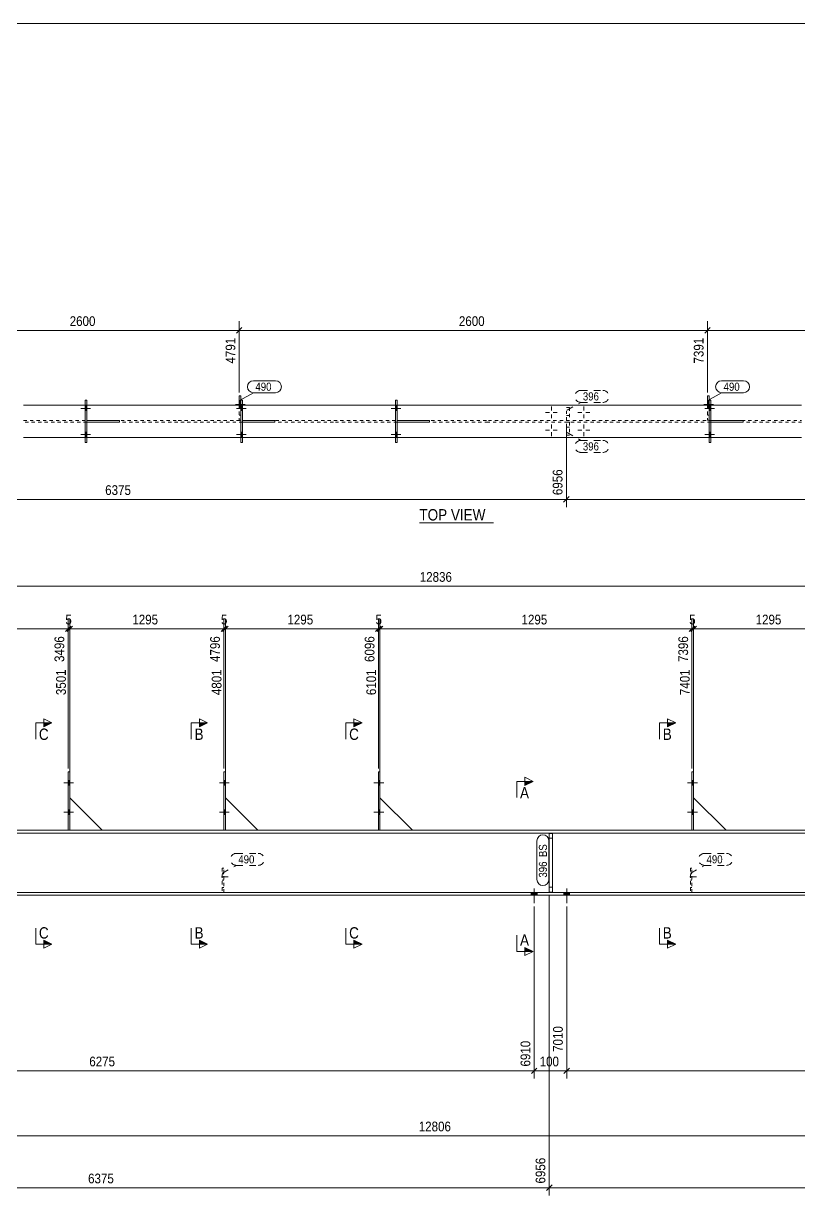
# Model space of a CAD drawing. Header units: millimetres. Extents: x 2 to 825, y 1 to 579.
# Drawn here: x 207.5 to 446.1, y 218.3 to 579 of the extents above; entities that cross this region are included whole.
import ezdxf

# ---------------------------------------------------------------- set-up
doc = ezdxf.new("R2010")
doc.units = ezdxf.units.MM
for name, pattern in [('XKITLINE00', [0]), ('XKITLINE01', [4, 1, -1, 1, -1]), ('XKITLINE02', [4, 2, -2])]:
    doc.linetypes.add(name, pattern=pattern)
for name, color, linetype, lineweight in [('Bolt', 3, 'Continuous', 0), ('Dimensions', 7, 'Continuous', 0), ('DrawingSheet', 5, 'Continuous', 0), ('OtherObjectType', 7, 'Continuous', 0), ('Part', 2, 'Continuous', 0), ('PartMark', 7, 'Continuous', 0), ('Section', 6, 'Continuous', 0)]:
    doc.layers.add(name, color=color, linetype=linetype, lineweight=lineweight)
doc.styles.add('ARIAL', font='ARIAL.TTF')

# ---------------------------------------------------------------- blocks, each defined once
blk = doc.blocks.new('*A4')
at = {"layer": 'Bolt'}
for points in [[(316.78, 346), (317.28, 346), (317.28, 344.6), (316.78, 344.6)], [(316.78, 346), (317.28, 346), (317.28, 344.6), (316.78, 344.6)], [(316.78, 337), (317.28, 337), (317.28, 335.6), (316.78, 335.6)], [(316.78, 337), (317.28, 337), (317.28, 335.6), (316.78, 335.6)]]:
    blk.add_hatch(color=3, dxfattribs=at).paths.add_polyline_path(points, flags=17)
at = {"layer": 'Bolt', "color": 3, "linetype": 'XKITLINE00', "lineweight": 0}
for p, q in [((318.44, 345.3), (315.44, 345.3)), ((318.44, 345.3), (315.44, 345.3)), ((317.28, 346), (316.78, 346)), ((317.28, 346), (316.78, 346)), ((317.28, 344.6), (316.78, 344.6)), ((317.28, 344.6), (316.78, 344.6)), ((318.44, 336.3), (315.44, 336.3)), ((318.44, 336.3), (315.44, 336.3)), ((317.28, 337), (316.78, 337)), ((317.28, 337), (316.78, 337)), ((317.28, 335.6), (316.78, 335.6)), ((317.28, 335.6), (316.78, 335.6))]:
    blk.add_line(p, q, dxfattribs=at)
blk = doc.blocks.new('*A5')
at = {"layer": 'Bolt'}
for points in [[(269.2, 346), (269.7, 346), (269.7, 344.6), (269.2, 344.6)], [(269.2, 346), (269.7, 346), (269.7, 344.6), (269.2, 344.6)], [(269.2, 337), (269.7, 337), (269.7, 335.6), (269.2, 335.6)], [(269.2, 337), (269.7, 337), (269.7, 335.6), (269.2, 335.6)]]:
    blk.add_hatch(color=3, dxfattribs=at).paths.add_polyline_path(points, flags=17)
at = {"layer": 'Bolt', "color": 3, "linetype": 'XKITLINE00', "lineweight": 0}
for p, q in [((270.86, 345.3), (267.86, 345.3)), ((270.86, 345.3), (267.86, 345.3)), ((269.7, 346), (269.2, 346)), ((269.7, 346), (269.2, 346)), ((269.7, 344.6), (269.2, 344.6)), ((269.7, 344.6), (269.2, 344.6)), ((270.86, 336.3), (267.86, 336.3)), ((270.86, 336.3), (267.86, 336.3)), ((269.7, 337), (269.2, 337)), ((269.7, 337), (269.2, 337)), ((269.7, 335.6), (269.2, 335.6)), ((269.7, 335.6), (269.2, 335.6))]:
    blk.add_line(p, q, dxfattribs=at)
blk = doc.blocks.new('*A6')
at = {"layer": 'Bolt', "color": 3, "linetype": 'XKITLINE02', "lineweight": 0}
for p, q in [((270.55, 316.35), (267.55, 316.35)), ((269.2, 317.33), (268.7, 317.33)), ((269.2, 315.36), (268.7, 315.36))]:
    blk.add_line(p, q, dxfattribs=at)
blk = doc.blocks.new('*A7')
at = {"layer": 'Bolt'}
for points in [[(221.3, 346), (221.8, 346), (221.8, 344.6), (221.3, 344.6)], [(221.3, 346), (221.8, 346), (221.8, 344.6), (221.3, 344.6)], [(221.3, 337), (221.8, 337), (221.8, 335.6), (221.3, 335.6)], [(221.3, 337), (221.8, 337), (221.8, 335.6), (221.3, 335.6)]]:
    blk.add_hatch(color=3, dxfattribs=at).paths.add_polyline_path(points, flags=17)
at = {"layer": 'Bolt', "color": 3, "linetype": 'XKITLINE00', "lineweight": 0}
for p, q in [((222.96, 345.3), (219.96, 345.3)), ((222.96, 345.3), (219.96, 345.3)), ((221.8, 346), (221.3, 346)), ((221.8, 346), (221.3, 346)), ((221.8, 344.6), (221.3, 344.6)), ((221.8, 344.6), (221.3, 344.6)), ((222.96, 336.3), (219.96, 336.3)), ((222.96, 336.3), (219.96, 336.3)), ((221.8, 337), (221.3, 337)), ((221.8, 337), (221.3, 337)), ((221.8, 335.6), (221.3, 335.6)), ((221.8, 335.6), (221.3, 335.6))]:
    blk.add_line(p, q, dxfattribs=at)
blk = doc.blocks.new('*A15')
at = {"layer": 'Part', "color": 2, "linetype": 'XKITLINE00', "lineweight": 0}
for p, q in [((221.3, 330.7), (202.32, 330.7)), ((249.8, 329.85), (202.32, 329.85)), ((249.8, 330.7), (221.8, 330.7)), ((269.2, 330.7), (249.9, 330.7)), ((297.7, 329.85), (249.9, 329.85)), ((297.7, 330.7), (269.7, 330.7)), ((316.78, 330.7), (297.8, 330.7)), ((345.28, 329.85), (297.8, 329.85)), ((345.28, 330.7), (317.28, 330.7)), ((413.32, 330.7), (345.38, 330.7)), ((441.82, 329.85), (345.38, 329.85)), ((441.82, 330.7), (413.82, 330.7)), ((460.9, 330.7), (441.92, 330.7)), ((489.4, 329.85), (441.92, 329.85)), ((249.8, 311.55), (202.32, 311.55)), ((202.32, 310.7), (249.8, 310.7)), ((297.7, 311.55), (249.9, 311.55)), ((249.9, 310.7), (297.7, 310.7)), ((345.28, 311.55), (297.8, 311.55)), ((297.8, 310.7), (345.28, 310.7)), ((441.82, 311.55), (345.38, 311.55)), ((345.38, 310.7), (441.82, 310.7)), ((489.4, 311.55), (441.92, 311.55)), ((441.92, 310.7), (489.4, 310.7))]:
    blk.add_line(p, q, dxfattribs=at)
at = {"layer": 'Part', "color": 7, "linetype": 'XKITLINE01', "lineweight": 0}
for p, q in [((221.8, 330.7), (221.3, 330.7)), ((269.7, 330.7), (269.2, 330.7)), ((317.28, 330.7), (316.78, 330.7)), ((413.82, 330.7), (413.32, 330.7))]:
    blk.add_line(p, q, dxfattribs=at)
blk = doc.blocks.new('*A24')
at = {"layer": 'Part', "color": 2, "linetype": 'XKITLINE00', "lineweight": 0}
for p, q in [((413.82, 348.7), (413.32, 348.7)), ((413.32, 330.7), (413.32, 348.7)), ((413.82, 348.7), (413.82, 330.7)), ((413.82, 330.7), (413.32, 330.7))]:
    blk.add_line(p, q, dxfattribs=at)
blk = doc.blocks.new('*A25')
at = {"layer": 'Part', "color": 2, "linetype": 'XKITLINE00', "lineweight": 0}
blk.add_line((423.82, 330.7), (413.82, 340.7), dxfattribs=at)
at = {"layer": 'Part', "color": 7, "linetype": 'XKITLINE01', "lineweight": 0}
for p, q in [((413.82, 340.7), (413.82, 330.7)), ((413.82, 330.7), (423.82, 330.7))]:
    blk.add_line(p, q, dxfattribs=at)
blk = doc.blocks.new('*A26')
at = {"layer": 'Part', "color": 7, "linetype": 'XKITLINE01', "lineweight": 0}
for p, q in [((412.82, 319.05), (412.82, 311.55)), ((413.32, 319.05), (412.82, 319.05)), ((413.32, 311.55), (413.32, 319.05)), ((412.82, 313.05), (413.32, 313.05)), ((412.82, 311.55), (413.32, 311.55))]:
    blk.add_line(p, q, dxfattribs=at)
blk = doc.blocks.new('*A27')
at = {"layer": 'Part', "color": 2, "linetype": 'XKITLINE00', "lineweight": 0}
for p, q in [((317.28, 348.7), (316.78, 348.7)), ((316.78, 330.7), (316.78, 348.7)), ((317.28, 348.7), (317.28, 330.7)), ((317.28, 330.7), (316.78, 330.7))]:
    blk.add_line(p, q, dxfattribs=at)
blk = doc.blocks.new('*A28')
at = {"layer": 'Part', "color": 2, "linetype": 'XKITLINE00', "lineweight": 0}
blk.add_line((327.28, 330.7), (317.28, 340.7), dxfattribs=at)
at = {"layer": 'Part', "color": 7, "linetype": 'XKITLINE01', "lineweight": 0}
for p, q in [((317.28, 340.7), (317.28, 330.7)), ((317.28, 330.7), (327.28, 330.7))]:
    blk.add_line(p, q, dxfattribs=at)
blk = doc.blocks.new('*A29')
at = {"layer": 'Part', "color": 2, "linetype": 'XKITLINE00', "lineweight": 0}
for p, q in [((269.7, 348.7), (269.2, 348.7)), ((269.2, 330.7), (269.2, 348.7)), ((269.7, 348.7), (269.7, 330.7)), ((269.7, 330.7), (269.2, 330.7))]:
    blk.add_line(p, q, dxfattribs=at)
blk = doc.blocks.new('*A30')
at = {"layer": 'Part', "color": 2, "linetype": 'XKITLINE00', "lineweight": 0}
blk.add_line((279.7, 330.7), (269.7, 340.7), dxfattribs=at)
at = {"layer": 'Part', "color": 7, "linetype": 'XKITLINE01', "lineweight": 0}
for p, q in [((269.7, 340.7), (269.7, 330.7)), ((269.7, 330.7), (279.7, 330.7))]:
    blk.add_line(p, q, dxfattribs=at)
blk = doc.blocks.new('*A31')
at = {"layer": 'Part', "color": 7, "linetype": 'XKITLINE01', "lineweight": 0}
for p, q in [((268.7, 319.05), (268.7, 311.55)), ((269.2, 319.05), (268.7, 319.05)), ((269.2, 311.55), (269.2, 319.05)), ((268.7, 313.05), (269.2, 313.05)), ((268.7, 311.55), (269.2, 311.55))]:
    blk.add_line(p, q, dxfattribs=at)
blk = doc.blocks.new('*A32')
at = {"layer": 'Part', "color": 2, "linetype": 'XKITLINE00', "lineweight": 0}
for p, q in [((221.8, 348.7), (221.3, 348.7)), ((221.3, 330.7), (221.3, 348.7)), ((221.8, 348.7), (221.8, 330.7)), ((221.8, 330.7), (221.3, 330.7))]:
    blk.add_line(p, q, dxfattribs=at)
blk = doc.blocks.new('*A33')
at = {"layer": 'Part', "color": 2, "linetype": 'XKITLINE00', "lineweight": 0}
blk.add_line((231.8, 330.7), (221.8, 340.7), dxfattribs=at)
at = {"layer": 'Part', "color": 7, "linetype": 'XKITLINE01', "lineweight": 0}
for p, q in [((221.8, 340.7), (221.8, 330.7)), ((221.8, 330.7), (231.8, 330.7))]:
    blk.add_line(p, q, dxfattribs=at)
blk = doc.blocks.new('*A45')
at = {"layer": 'Part', "color": 2, "linetype": 'XKITLINE00', "lineweight": 0}
for p, q in [((369.39, 311.65), (369.39, 329.75)), ((370.39, 329.75), (369.39, 329.75)), ((370.39, 329.75), (370.39, 311.65)), ((370.39, 311.65), (369.39, 311.65))]:
    blk.add_line(p, q, dxfattribs=at)
at = {"layer": 'Part', "color": 7, "linetype": 'XKITLINE01', "lineweight": 0}
for p, q in [((369.39, 328.25), (370.39, 328.25)), ((369.39, 313.15), (370.39, 313.15))]:
    blk.add_line(p, q, dxfattribs=at)
blk = doc.blocks.new('*A49')
at = {"layer": 'Part', "color": 7, "linetype": 'XKITLINE01', "lineweight": 0}
for p, q in [((369.39, 311.65), (369.39, 329.75)), ((369.39, 329.75), (370.39, 329.75)), ((370.39, 328.25), (369.39, 328.25)), ((370.39, 311.65), (370.39, 329.75)), ((369.39, 313.15), (370.39, 313.15)), ((370.39, 311.65), (369.39, 311.65))]:
    blk.add_line(p, q, dxfattribs=at)
blk = doc.blocks.new('*A53')
at = {"layer": 'Bolt'}
for points in [[(363.86, 310.7), (363.86, 311.55), (365.66, 311.55), (365.66, 310.7)], [(363.86, 310.7), (363.86, 311.55), (365.66, 311.55), (365.66, 310.7)], [(373.86, 310.7), (373.86, 311.55), (375.66, 311.55), (375.66, 310.7)], [(373.86, 310.7), (373.86, 311.55), (375.66, 311.55), (375.66, 310.7)]]:
    blk.add_hatch(color=3, dxfattribs=at).paths.add_polyline_path(points, flags=17)
at = {"layer": 'Bolt', "color": 3, "linetype": 'XKITLINE00', "lineweight": 0}
for p, q in [((363.86, 311.55), (363.86, 310.7)), ((363.86, 311.55), (363.86, 310.7)), ((364.76, 312.77), (364.76, 308.27)), ((364.76, 312.77), (364.76, 308.27)), ((365.66, 311.55), (365.66, 310.7)), ((365.66, 311.55), (365.66, 310.7)), ((373.86, 311.55), (373.86, 310.7)), ((373.86, 311.55), (373.86, 310.7)), ((374.76, 312.77), (374.76, 308.27)), ((374.76, 312.77), (374.76, 308.27)), ((375.66, 311.55), (375.66, 310.7)), ((375.66, 311.55), (375.66, 310.7))]:
    blk.add_line(p, q, dxfattribs=at)
blk = doc.blocks.new('*A59')
at = {"layer": 'Bolt'}
for points in [[(413.32, 346), (413.82, 346), (413.82, 344.6), (413.32, 344.6)], [(413.32, 346), (413.82, 346), (413.82, 344.6), (413.32, 344.6)], [(413.32, 337), (413.82, 337), (413.82, 335.6), (413.32, 335.6)], [(413.32, 337), (413.82, 337), (413.82, 335.6), (413.32, 335.6)]]:
    blk.add_hatch(color=3, dxfattribs=at).paths.add_polyline_path(points, flags=17)
at = {"layer": 'Bolt', "color": 3, "linetype": 'XKITLINE00', "lineweight": 0}
for p, q in [((414.98, 345.3), (411.98, 345.3)), ((414.98, 345.3), (411.98, 345.3)), ((413.82, 346), (413.32, 346)), ((413.82, 346), (413.32, 346)), ((413.82, 344.6), (413.32, 344.6)), ((413.82, 344.6), (413.32, 344.6)), ((414.98, 336.3), (411.98, 336.3)), ((414.98, 336.3), (411.98, 336.3)), ((413.82, 337), (413.32, 337)), ((413.82, 337), (413.32, 337)), ((413.82, 335.6), (413.32, 335.6)), ((413.82, 335.6), (413.32, 335.6))]:
    blk.add_line(p, q, dxfattribs=at)
blk = doc.blocks.new('*A60')
at = {"layer": 'Bolt', "color": 3, "linetype": 'XKITLINE02', "lineweight": 0}
for p, q in [((414.67, 316.35), (411.67, 316.35)), ((413.32, 317.33), (412.82, 317.33)), ((413.32, 315.36), (412.82, 315.36))]:
    blk.add_line(p, q, dxfattribs=at)
blk = doc.blocks.new('*A61')
at = {"layer": 'Bolt'}
for points in [[(322.04, 461.24), (322.54, 461.24), (322.54, 459.84), (322.04, 459.84)], [(322.04, 461.24), (322.54, 461.24), (322.54, 459.84), (322.04, 459.84)], [(322.04, 453.24), (322.54, 453.24), (322.54, 451.84), (322.04, 451.84)], [(322.04, 453.24), (322.54, 453.24), (322.54, 451.84), (322.04, 451.84)]]:
    blk.add_hatch(color=3, dxfattribs=at).paths.add_polyline_path(points, flags=17)
at = {"layer": 'Bolt', "color": 3, "linetype": 'XKITLINE00', "lineweight": 0}
for p, q in [((323.7, 460.54), (320.7, 460.54)), ((323.7, 460.54), (320.7, 460.54)), ((322.54, 461.24), (322.04, 461.24)), ((322.54, 461.24), (322.04, 461.24)), ((322.54, 459.84), (322.04, 459.84)), ((322.54, 459.84), (322.04, 459.84)), ((323.7, 452.54), (320.7, 452.54)), ((323.7, 452.54), (320.7, 452.54)), ((322.54, 453.24), (322.04, 453.24)), ((322.54, 453.24), (322.04, 453.24)), ((322.54, 451.84), (322.04, 451.84)), ((322.54, 451.84), (322.04, 451.84))]:
    blk.add_line(p, q, dxfattribs=at)
blk = doc.blocks.new('*A62')
at = {"layer": 'Bolt'}
for points in [[(274.46, 461.24), (274.96, 461.24), (274.96, 459.84), (274.46, 459.84)], [(274.46, 461.24), (274.96, 461.24), (274.96, 459.84), (274.46, 459.84)], [(274.46, 453.24), (274.96, 453.24), (274.96, 451.84), (274.46, 451.84)], [(274.46, 453.24), (274.96, 453.24), (274.96, 451.84), (274.46, 451.84)]]:
    blk.add_hatch(color=3, dxfattribs=at).paths.add_polyline_path(points, flags=17)
at = {"layer": 'Bolt', "color": 3, "linetype": 'XKITLINE00', "lineweight": 0}
for p, q in [((276.12, 460.54), (273.12, 460.54)), ((276.12, 460.54), (273.12, 460.54)), ((274.96, 461.24), (274.46, 461.24)), ((274.96, 461.24), (274.46, 461.24)), ((274.96, 459.84), (274.46, 459.84)), ((274.96, 459.84), (274.46, 459.84)), ((276.12, 452.54), (273.12, 452.54)), ((276.12, 452.54), (273.12, 452.54)), ((274.96, 453.24), (274.46, 453.24)), ((274.96, 453.24), (274.46, 453.24)), ((274.96, 451.84), (274.46, 451.84)), ((274.96, 451.84), (274.46, 451.84))]:
    blk.add_line(p, q, dxfattribs=at)
blk = doc.blocks.new('*A63')
at = {"layer": 'Bolt'}
blk.add_hatch(color=3, dxfattribs=at).paths.add_polyline_path([(274.46, 460.76), (273.96, 460.76), (273.96, 462.72), (274.46, 462.72)], flags=17)
at = {"layer": 'Bolt', "color": 3, "linetype": 'XKITLINE00', "lineweight": 0}
for p, q in [((275.81, 461.74), (272.81, 461.74)), ((274.46, 462.72), (273.96, 462.72)), ((274.46, 460.76), (273.96, 460.76))]:
    blk.add_line(p, q, dxfattribs=at)
blk = doc.blocks.new('*A64')
at = {"layer": 'Bolt'}
for points in [[(226.56, 461.24), (227.06, 461.24), (227.06, 459.84), (226.56, 459.84)], [(226.56, 461.24), (227.06, 461.24), (227.06, 459.84), (226.56, 459.84)], [(226.56, 453.24), (227.06, 453.24), (227.06, 451.84), (226.56, 451.84)], [(226.56, 453.24), (227.06, 453.24), (227.06, 451.84), (226.56, 451.84)]]:
    blk.add_hatch(color=3, dxfattribs=at).paths.add_polyline_path(points, flags=17)
at = {"layer": 'Bolt', "color": 3, "linetype": 'XKITLINE00', "lineweight": 0}
for p, q in [((228.22, 460.54), (225.22, 460.54)), ((228.22, 460.54), (225.22, 460.54)), ((227.06, 461.24), (226.56, 461.24)), ((227.06, 461.24), (226.56, 461.24)), ((227.06, 459.84), (226.56, 459.84)), ((227.06, 459.84), (226.56, 459.84)), ((228.22, 452.54), (225.22, 452.54)), ((228.22, 452.54), (225.22, 452.54)), ((227.06, 453.24), (226.56, 453.24)), ((227.06, 453.24), (226.56, 453.24)), ((227.06, 451.84), (226.56, 451.84)), ((227.06, 451.84), (226.56, 451.84))]:
    blk.add_line(p, q, dxfattribs=at)
blk = doc.blocks.new('*A72')
at = {"layer": 'Part', "color": 2, "linetype": 'XKITLINE00', "lineweight": 0}
for p, q in [((226.56, 461.54), (207.58, 461.54)), ((255.06, 461.54), (227.06, 461.54)), ((274.46, 461.54), (255.16, 461.54)), ((302.96, 461.54), (274.96, 461.54)), ((322.04, 461.54), (303.06, 461.54)), ((350.54, 461.54), (322.54, 461.54)), ((418.58, 461.54), (350.64, 461.54)), ((447.08, 461.54), (419.08, 461.54)), ((226.56, 451.54), (207.58, 451.54)), ((255.06, 451.54), (227.06, 451.54)), ((274.46, 451.54), (255.16, 451.54)), ((302.96, 451.54), (274.96, 451.54)), ((322.04, 451.54), (303.06, 451.54)), ((350.54, 451.54), (322.54, 451.54)), ((418.58, 451.54), (350.64, 451.54)), ((447.08, 451.54), (419.08, 451.54))]:
    blk.add_line(p, q, dxfattribs=at)
at = {"layer": 'Part', "color": 7, "linetype": 'XKITLINE01', "lineweight": 0}
for p, q in [((227.06, 461.54), (226.56, 461.54)), ((274.96, 461.54), (274.46, 461.54)), ((322.54, 461.54), (322.04, 461.54)), ((419.08, 461.54), (418.58, 461.54)), ((207.58, 456.82), (255.06, 456.82)), ((255.06, 456.26), (207.58, 456.26)), ((255.16, 456.82), (302.96, 456.82)), ((302.96, 456.26), (255.16, 456.26)), ((303.06, 456.82), (350.54, 456.82)), ((350.54, 456.26), (303.06, 456.26)), ((350.64, 456.82), (447.08, 456.82)), ((447.08, 456.26), (350.64, 456.26)), ((227.06, 451.54), (226.56, 451.54)), ((274.96, 451.54), (274.46, 451.54)), ((322.54, 451.54), (322.04, 451.54)), ((419.08, 451.54), (418.58, 451.54))]:
    blk.add_line(p, q, dxfattribs=at)
blk = doc.blocks.new('*A81')
at = {"layer": 'Part', "color": 2, "linetype": 'XKITLINE00', "lineweight": 0}
for p, q in [((418.58, 463.04), (419.08, 463.04)), ((418.58, 450.04), (418.58, 463.04)), ((419.08, 463.04), (419.08, 450.04)), ((419.08, 450.04), (418.58, 450.04))]:
    blk.add_line(p, q, dxfattribs=at)
blk = doc.blocks.new('*A82')
at = {"layer": 'Part', "color": 2, "linetype": 'XKITLINE00', "lineweight": 0}
for p, q in [((419.08, 456.79), (429.08, 456.79)), ((429.08, 456.29), (419.08, 456.29)), ((429.08, 456.29), (429.08, 456.79))]:
    blk.add_line(p, q, dxfattribs=at)
at = {"layer": 'Part', "color": 7, "linetype": 'XKITLINE01', "lineweight": 0}
blk.add_line((419.08, 456.29), (419.08, 456.79), dxfattribs=at)
blk.add_line((419.08, 456.29), (419.08, 456.79), dxfattribs=at)
blk = doc.blocks.new('*A83')
at = {"layer": 'Part', "color": 2, "linetype": 'XKITLINE00', "lineweight": 0}
for p, q in [((418.08, 464.44), (418.08, 461.54)), ((418.58, 464.44), (418.08, 464.44)), ((418.58, 464.44), (418.58, 463.04))]:
    blk.add_line(p, q, dxfattribs=at)
at = {"layer": 'Part', "color": 7, "linetype": 'XKITLINE01', "lineweight": 0}
for p, q in [((418.58, 456.94), (418.58, 463.04)), ((418.08, 461.54), (418.08, 456.94)), ((418.08, 458.44), (418.58, 458.44)), ((418.08, 456.94), (418.58, 456.94))]:
    blk.add_line(p, q, dxfattribs=at)
blk = doc.blocks.new('*A84')
at = {"layer": 'Part', "color": 2, "linetype": 'XKITLINE00', "lineweight": 0}
for p, q in [((322.04, 463.04), (322.54, 463.04)), ((322.04, 450.04), (322.04, 463.04)), ((322.54, 463.04), (322.54, 450.04)), ((322.54, 450.04), (322.04, 450.04))]:
    blk.add_line(p, q, dxfattribs=at)
blk = doc.blocks.new('*A85')
at = {"layer": 'Part', "color": 2, "linetype": 'XKITLINE00', "lineweight": 0}
for p, q in [((322.54, 456.79), (332.54, 456.79)), ((332.54, 456.29), (322.54, 456.29)), ((332.54, 456.29), (332.54, 456.79))]:
    blk.add_line(p, q, dxfattribs=at)
at = {"layer": 'Part', "color": 7, "linetype": 'XKITLINE01', "lineweight": 0}
blk.add_line((322.54, 456.29), (322.54, 456.79), dxfattribs=at)
blk.add_line((322.54, 456.29), (322.54, 456.79), dxfattribs=at)
blk = doc.blocks.new('*A86')
at = {"layer": 'Part', "color": 2, "linetype": 'XKITLINE00', "lineweight": 0}
for p, q in [((274.46, 463.04), (274.96, 463.04)), ((274.46, 450.04), (274.46, 463.04)), ((274.96, 463.04), (274.96, 450.04)), ((274.96, 450.04), (274.46, 450.04))]:
    blk.add_line(p, q, dxfattribs=at)
blk = doc.blocks.new('*A87')
at = {"layer": 'Part', "color": 2, "linetype": 'XKITLINE00', "lineweight": 0}
for p, q in [((274.96, 456.79), (284.96, 456.79)), ((284.96, 456.29), (274.96, 456.29)), ((284.96, 456.29), (284.96, 456.79))]:
    blk.add_line(p, q, dxfattribs=at)
at = {"layer": 'Part', "color": 7, "linetype": 'XKITLINE01', "lineweight": 0}
blk.add_line((274.96, 456.29), (274.96, 456.79), dxfattribs=at)
blk.add_line((274.96, 456.29), (274.96, 456.79), dxfattribs=at)
blk = doc.blocks.new('*A88')
at = {"layer": 'Part', "color": 2, "linetype": 'XKITLINE00', "lineweight": 0}
for p, q in [((273.96, 464.44), (273.96, 461.54)), ((274.46, 464.44), (273.96, 464.44)), ((274.46, 464.44), (274.46, 463.04))]:
    blk.add_line(p, q, dxfattribs=at)
at = {"layer": 'Part', "color": 7, "linetype": 'XKITLINE01', "lineweight": 0}
for p, q in [((274.46, 456.94), (274.46, 463.04)), ((273.96, 461.54), (273.96, 456.94)), ((273.96, 458.44), (274.46, 458.44)), ((273.96, 456.94), (274.46, 456.94))]:
    blk.add_line(p, q, dxfattribs=at)
blk = doc.blocks.new('*A89')
at = {"layer": 'Part', "color": 2, "linetype": 'XKITLINE00', "lineweight": 0}
for p, q in [((226.56, 463.04), (227.06, 463.04)), ((226.56, 450.04), (226.56, 463.04)), ((227.06, 463.04), (227.06, 450.04)), ((227.06, 450.04), (226.56, 450.04))]:
    blk.add_line(p, q, dxfattribs=at)
blk = doc.blocks.new('*A90')
at = {"layer": 'Part', "color": 2, "linetype": 'XKITLINE00', "lineweight": 0}
for p, q in [((227.06, 456.79), (237.06, 456.79)), ((237.06, 456.29), (227.06, 456.29)), ((237.06, 456.29), (237.06, 456.79))]:
    blk.add_line(p, q, dxfattribs=at)
at = {"layer": 'Part', "color": 7, "linetype": 'XKITLINE01', "lineweight": 0}
blk.add_line((227.06, 456.29), (227.06, 456.79), dxfattribs=at)
blk.add_line((227.06, 456.29), (227.06, 456.79), dxfattribs=at)
blk = doc.blocks.new('*A102')
at = {"layer": 'Part', "color": 7, "linetype": 'XKITLINE01', "lineweight": 0}
for p, q in [((374.66, 452.26), (374.66, 456.26)), ((374.66, 456.26), (375.66, 456.26)), ((375.66, 454.76), (374.66, 454.76)), ((375.66, 456.26), (375.66, 452.26)), ((375.66, 452.26), (374.66, 452.26))]:
    blk.add_line(p, q, dxfattribs=at)
blk = doc.blocks.new('*A106')
at = {"layer": 'Part', "color": 7, "linetype": 'XKITLINE01', "lineweight": 0}
for p, q in [((374.66, 456.82), (374.66, 460.82)), ((374.66, 460.82), (375.66, 460.82)), ((375.66, 458.32), (374.66, 458.32)), ((375.66, 460.82), (375.66, 456.82)), ((375.66, 456.82), (374.66, 456.82))]:
    blk.add_line(p, q, dxfattribs=at)
blk = doc.blocks.new('*A110')
at = {"layer": 'Bolt', "color": 3, "linetype": 'XKITLINE00', "lineweight": 0}
for p, q in [((368.23, 459.29), (369.43, 459.29)), ((370.03, 461.09), (370.03, 459.89)), ((370.03, 457.49), (370.03, 458.69)), ((371.83, 459.29), (370.63, 459.29)), ((378.23, 459.29), (379.43, 459.29)), ((380.03, 461.09), (380.03, 459.89)), ((380.03, 457.49), (380.03, 458.69)), ((381.83, 459.29), (380.63, 459.29)), ((370.03, 455.59), (370.03, 454.39)), ((380.03, 455.59), (380.03, 454.39)), ((368.23, 453.79), (369.43, 453.79)), ((370.03, 451.99), (370.03, 453.19)), ((371.83, 453.79), (370.63, 453.79)), ((378.23, 453.79), (379.43, 453.79)), ((380.03, 451.99), (380.03, 453.19)), ((381.83, 453.79), (380.63, 453.79))]:
    blk.add_line(p, q, dxfattribs=at)
blk = doc.blocks.new('*A116')
at = {"layer": 'Bolt'}
for points in [[(418.58, 461.24), (419.08, 461.24), (419.08, 459.84), (418.58, 459.84)], [(418.58, 461.24), (419.08, 461.24), (419.08, 459.84), (418.58, 459.84)], [(418.58, 453.24), (419.08, 453.24), (419.08, 451.84), (418.58, 451.84)], [(418.58, 453.24), (419.08, 453.24), (419.08, 451.84), (418.58, 451.84)]]:
    blk.add_hatch(color=3, dxfattribs=at).paths.add_polyline_path(points, flags=17)
at = {"layer": 'Bolt', "color": 3, "linetype": 'XKITLINE00', "lineweight": 0}
for p, q in [((420.24, 460.54), (417.24, 460.54)), ((420.24, 460.54), (417.24, 460.54)), ((419.08, 461.24), (418.58, 461.24)), ((419.08, 461.24), (418.58, 461.24)), ((419.08, 459.84), (418.58, 459.84)), ((419.08, 459.84), (418.58, 459.84)), ((420.24, 452.54), (417.24, 452.54)), ((420.24, 452.54), (417.24, 452.54)), ((419.08, 453.24), (418.58, 453.24)), ((419.08, 453.24), (418.58, 453.24)), ((419.08, 451.84), (418.58, 451.84)), ((419.08, 451.84), (418.58, 451.84))]:
    blk.add_line(p, q, dxfattribs=at)
blk = doc.blocks.new('*A117')
at = {"layer": 'Bolt'}
blk.add_hatch(color=3, dxfattribs=at).paths.add_polyline_path([(418.58, 460.76), (418.08, 460.76), (418.08, 462.72), (418.58, 462.72)], flags=17)
at = {"layer": 'Bolt', "color": 3, "linetype": 'XKITLINE00', "lineweight": 0}
for p, q in [((419.93, 461.74), (416.93, 461.74)), ((418.58, 462.72), (418.08, 462.72)), ((418.58, 460.76), (418.08, 460.76))]:
    blk.add_line(p, q, dxfattribs=at)
blk = doc.blocks.new('*A132')
at = {"layer": 'DrawingSheet', "color": 5, "linetype": 'XKITLINE00', "lineweight": 0}
blk.add_line((825, 579), (5, 579), dxfattribs=at)
blk = doc.blocks.new('*A146')
at = {"layer": 'Dimensions', "color": 7, "linetype": 'XKITLINE00', "lineweight": 0}
blk.add_line((43.06, 405.82), (627.1, 405.82), dxfattribs=at)
at = {"layer": 'Dimensions', "color": 3, "style": 'ARIAL', "width": 0.85}
blk.add_text('12836', height=3, dxfattribs=at).set_placement((329.52, 407.17))
blk = doc.blocks.new('*A148')
at = {"layer": 'Dimensions', "color": 7, "linetype": 'XKITLINE00', "lineweight": 0}
for p, q in [((94.38, 310.65), (94.38, 218.3)), ((369.39, 310.65), (369.39, 218.3)), ((95.22, 221.55), (93.53, 219.85)), ((94.38, 220.7), (369.39, 220.7)), ((370.24, 221.55), (368.54, 219.85))]:
    blk.add_line(p, q, dxfattribs=at)
at = {"layer": 'Dimensions', "color": 3}
for p in [(94.38, 220.7), (369.39, 220.7)]:
    blk.add_point(p, dxfattribs=at)
at = {"layer": 'Dimensions', "color": 3, "style": 'ARIAL', "width": 0.85}
blk.add_text('6956', height=3, rotation=90.0002, dxfattribs=at).set_placement((368.19, 222))
blk.add_text('6375', height=3, dxfattribs=at).set_placement((227.43, 222.05))
blk = doc.blocks.new('*A149')
at = {"layer": 'Dimensions', "color": 7, "linetype": 'XKITLINE00', "lineweight": 0}
blk.add_line((44.26, 236.7), (625.27, 236.7), dxfattribs=at)
at = {"layer": 'Dimensions', "color": 3, "style": 'ARIAL', "width": 0.85}
blk.add_text('12806', height=3, dxfattribs=at).set_placement((329.21, 238.05))
blk = doc.blocks.new('*A150')
at = {"layer": 'Dimensions', "color": 7, "linetype": 'XKITLINE00', "lineweight": 0}
for p, q in [((99.75, 307.27), (99.75, 254.3)), ((364.76, 307.27), (364.76, 254.3)), ((100.6, 257.55), (98.9, 255.85)), ((99.75, 256.7), (364.76, 256.7)), ((365.61, 257.55), (363.92, 255.85))]:
    blk.add_line(p, q, dxfattribs=at)
at = {"layer": 'Dimensions', "color": 3}
for p in [(99.75, 256.7), (364.76, 256.7)]:
    blk.add_point(p, dxfattribs=at)
at = {"layer": 'Dimensions', "color": 3, "style": 'ARIAL', "width": 0.85}
blk.add_text('6910', height=3, rotation=90.0002, dxfattribs=at).set_placement((363.56, 258))
blk.add_text('6275', height=3, dxfattribs=at).set_placement((227.81, 258.05))
blk = doc.blocks.new('*A151')
at = {"layer": 'Dimensions', "color": 7, "linetype": 'XKITLINE00', "lineweight": 0}
for p, q in [((318.13, 393.55), (316.43, 391.85)), ((317.28, 341.7), (317.28, 395.55)), ((414.17, 393.55), (412.47, 391.85)), ((413.32, 349.7), (413.32, 395.55)), ((317.28, 392.7), (413.32, 392.7))]:
    blk.add_line(p, q, dxfattribs=at)
at = {"layer": 'Dimensions', "color": 3}
for p in [(317.28, 392.7), (413.32, 392.7)]:
    blk.add_point(p, dxfattribs=at)
at = {"layer": 'Dimensions', "color": 3, "style": 'ARIAL', "width": 0.85}
blk.add_text('1295', height=3, dxfattribs=at).set_placement((360.85, 394.05))
blk.add_text('7396', height=3, rotation=90.0002, dxfattribs=at).set_placement((412.12, 382.5))
blk = doc.blocks.new('*A170')
at = {"layer": 'PartMark', "color": 7, "linetype": 'XKITLINE02', "lineweight": 0}
for p, q in [((273.07, 323.61), (279.83, 323.61)), ((268.83, 317.52), (273.07, 319.91)), ((273.07, 319.91), (279.83, 319.91))]:
    blk.add_line(p, q, dxfattribs=at)
for centre, start, end in [((273.07, 321.76), 90, 270), ((279.83, 321.76), 270, 90)]:
    blk.add_arc(centre, 1.85, start, end, dxfattribs=at)
at = {"layer": 'PartMark', "color": 3, "style": 'ARIAL', "width": 0.85}
blk.add_text('490', height=2.5, dxfattribs=at).set_placement((273.67, 320.51))
blk = doc.blocks.new('*A172')
at = {"layer": 'PartMark', "color": 7, "linetype": 'XKITLINE02', "lineweight": 0}
for p, q in [((417.19, 323.61), (423.95, 323.61)), ((412.95, 317.52), (417.19, 319.91)), ((417.19, 319.91), (423.95, 319.91))]:
    blk.add_line(p, q, dxfattribs=at)
for centre, start, end in [((417.19, 321.76), 90, 270), ((423.95, 321.76), 270, 90)]:
    blk.add_arc(centre, 1.85, start, end, dxfattribs=at)
at = {"layer": 'PartMark', "color": 3, "style": 'ARIAL', "width": 0.85}
blk.add_text('490', height=2.5, dxfattribs=at).set_placement((417.79, 320.51))
blk = doc.blocks.new('*A178')
at = {"layer": 'PartMark', "color": 7, "linetype": 'XKITLINE00', "lineweight": 0}
for p, q in [((365.59, 315.54), (365.59, 327.5)), ((369.29, 315.54), (369.29, 327.5))]:
    blk.add_line(p, q, dxfattribs=at)
for centre, start, end in [((367.44, 327.5), 0, 180), ((367.44, 315.54), 180, 0)]:
    blk.add_arc(centre, 1.85, start, end, dxfattribs=at)
at = {"layer": 'PartMark', "color": 3, "style": 'ARIAL', "width": 0.85}
for s, p in [('BS', (368.69, 322.45)), ('396', (368.69, 316.14))]:
    blk.add_text(s, height=2.5, rotation=90.0002, dxfattribs=at).set_placement(p)
blk = doc.blocks.new('*A182')
at = {"layer": 'Section'}
for points in [[(361.89, 345.76), (364.39, 345.76), (361.89, 344.51)], [(361.89, 294.68), (364.39, 293.43), (361.89, 293.43)]]:
    blk.add_hatch(color=3, dxfattribs=at).paths.add_polyline_path(points, flags=17)
at = {"layer": 'Section', "color": 3, "linetype": 'XKITLINE00', "lineweight": 0}
for p, q in [((361.89, 344.51), (361.89, 347.01)), ((361.89, 347.01), (364.39, 345.76)), ((364.39, 345.76), (361.89, 344.51)), ((364.39, 293.43), (361.89, 294.68)), ((361.89, 294.68), (361.89, 292.18)), ((364.39, 293.43), (361.89, 292.18))]:
    blk.add_line(p, q, dxfattribs=at)
at = {"layer": 'Section', "color": 1, "linetype": 'XKITLINE00', "lineweight": 0}
for p, q in [((359.39, 345.76), (359.39, 340.76)), ((359.39, 345.76), (364.39, 345.76)), ((359.39, 293.43), (359.39, 298.43)), ((359.39, 293.43), (364.39, 293.43))]:
    blk.add_line(p, q, dxfattribs=at)
at = {"layer": 'Section', "color": 7, "style": 'ARIAL', "width": 0.85}
for p in [(360.39, 340.51), (360.39, 295.18)]:
    blk.add_text('A', height=3.5, dxfattribs=at).set_placement(p)
blk = doc.blocks.new('*A186')
at = {"layer": 'Section'}
for points in [[(405.82, 363.76), (408.32, 363.76), (405.82, 362.51)], [(405.82, 296.88), (408.32, 295.63), (405.82, 295.63)]]:
    blk.add_hatch(color=3, dxfattribs=at).paths.add_polyline_path(points, flags=17)
at = {"layer": 'Section', "color": 3, "linetype": 'XKITLINE00', "lineweight": 0}
for p, q in [((405.82, 362.51), (405.82, 365.01)), ((405.82, 365.01), (408.32, 363.76)), ((408.32, 363.76), (405.82, 362.51)), ((408.32, 295.63), (405.82, 296.88)), ((405.82, 296.88), (405.82, 294.38)), ((408.32, 295.63), (405.82, 294.38))]:
    blk.add_line(p, q, dxfattribs=at)
at = {"layer": 'Section', "color": 1, "linetype": 'XKITLINE00', "lineweight": 0}
for p, q in [((403.32, 363.76), (403.32, 358.76)), ((403.32, 363.76), (408.32, 363.76)), ((403.32, 295.63), (403.32, 300.63)), ((403.32, 295.63), (408.32, 295.63))]:
    blk.add_line(p, q, dxfattribs=at)
at = {"layer": 'Section', "color": 7, "style": 'ARIAL', "width": 0.85}
for p in [(404.32, 358.51), (404.32, 297.38)]:
    blk.add_text('B', height=3.5, dxfattribs=at).set_placement(p)
blk = doc.blocks.new('*A189')
at = {"layer": 'Section'}
for points in [[(213.8, 363.76), (216.3, 363.76), (213.8, 362.51)], [(213.8, 296.88), (216.3, 295.63), (213.8, 295.63)]]:
    blk.add_hatch(color=3, dxfattribs=at).paths.add_polyline_path(points, flags=17)
at = {"layer": 'Section', "color": 3, "linetype": 'XKITLINE00', "lineweight": 0}
for p, q in [((213.8, 362.51), (213.8, 365.01)), ((213.8, 365.01), (216.3, 363.76)), ((216.3, 363.76), (213.8, 362.51)), ((216.3, 295.63), (213.8, 296.88)), ((213.8, 296.88), (213.8, 294.38)), ((216.3, 295.63), (213.8, 294.38))]:
    blk.add_line(p, q, dxfattribs=at)
at = {"layer": 'Section', "color": 1, "linetype": 'XKITLINE00', "lineweight": 0}
for p, q in [((211.3, 363.76), (211.3, 358.76)), ((211.3, 363.76), (216.3, 363.76)), ((211.3, 295.63), (211.3, 300.63)), ((211.3, 295.63), (216.3, 295.63))]:
    blk.add_line(p, q, dxfattribs=at)
at = {"layer": 'Section', "color": 7, "style": 'ARIAL', "width": 0.85}
for p in [(212.3, 358.51), (212.3, 297.38)]:
    blk.add_text('C', height=3.5, dxfattribs=at).set_placement(p)
blk = doc.blocks.new('*A190')
at = {"layer": 'Section'}
for points in [[(261.7, 363.76), (264.2, 363.76), (261.7, 362.51)], [(261.7, 296.88), (264.2, 295.63), (261.7, 295.63)]]:
    blk.add_hatch(color=3, dxfattribs=at).paths.add_polyline_path(points, flags=17)
at = {"layer": 'Section', "color": 3, "linetype": 'XKITLINE00', "lineweight": 0}
for p, q in [((261.7, 362.51), (261.7, 365.01)), ((261.7, 365.01), (264.2, 363.76)), ((264.2, 363.76), (261.7, 362.51)), ((264.2, 295.63), (261.7, 296.88)), ((261.7, 296.88), (261.7, 294.38)), ((264.2, 295.63), (261.7, 294.38))]:
    blk.add_line(p, q, dxfattribs=at)
at = {"layer": 'Section', "color": 1, "linetype": 'XKITLINE00', "lineweight": 0}
for p, q in [((259.2, 363.76), (259.2, 358.76)), ((259.2, 363.76), (264.2, 363.76)), ((259.2, 295.63), (259.2, 300.63)), ((259.2, 295.63), (264.2, 295.63))]:
    blk.add_line(p, q, dxfattribs=at)
at = {"layer": 'Section', "color": 7, "style": 'ARIAL', "width": 0.85}
for p in [(260.2, 358.51), (260.2, 297.38)]:
    blk.add_text('B', height=3.5, dxfattribs=at).set_placement(p)
blk = doc.blocks.new('*A191')
at = {"layer": 'Section'}
for points in [[(309.28, 363.76), (311.78, 363.76), (309.28, 362.51)], [(309.28, 296.88), (311.78, 295.63), (309.28, 295.63)]]:
    blk.add_hatch(color=3, dxfattribs=at).paths.add_polyline_path(points, flags=17)
at = {"layer": 'Section', "color": 3, "linetype": 'XKITLINE00', "lineweight": 0}
for p, q in [((309.28, 362.51), (309.28, 365.01)), ((309.28, 365.01), (311.78, 363.76)), ((311.78, 363.76), (309.28, 362.51)), ((311.78, 295.63), (309.28, 296.88)), ((309.28, 296.88), (309.28, 294.38)), ((311.78, 295.63), (309.28, 294.38))]:
    blk.add_line(p, q, dxfattribs=at)
at = {"layer": 'Section', "color": 1, "linetype": 'XKITLINE00', "lineweight": 0}
for p, q in [((306.78, 363.76), (306.78, 358.76)), ((306.78, 363.76), (311.78, 363.76)), ((306.78, 295.63), (306.78, 300.63)), ((306.78, 295.63), (311.78, 295.63))]:
    blk.add_line(p, q, dxfattribs=at)
at = {"layer": 'Section', "color": 7, "style": 'ARIAL', "width": 0.85}
for p in [(307.78, 358.51), (307.78, 297.38)]:
    blk.add_text('C', height=3.5, dxfattribs=at).set_placement(p)
blk = doc.blocks.new('*A199')
at = {"layer": 'Dimensions', "color": 7, "linetype": 'XKITLINE00', "lineweight": 0}
for p, q in [((175.07, 393.55), (173.37, 391.85)), ((174.22, 341.7), (174.22, 395.55)), ((222.15, 393.55), (220.45, 391.85)), ((221.3, 349.7), (221.3, 395.55)), ((174.22, 392.7), (221.3, 392.7))]:
    blk.add_line(p, q, dxfattribs=at)
at = {"layer": 'Dimensions', "color": 3}
for p in [(174.22, 392.7), (221.3, 392.7)]:
    blk.add_point(p, dxfattribs=at)
at = {"layer": 'Dimensions', "color": 3, "style": 'ARIAL', "width": 0.85}
blk.add_text('1295', height=3, dxfattribs=at).set_placement((193.31, 394.05))
blk.add_text('3496', height=3, rotation=90.0002, dxfattribs=at).set_placement((220.1, 382.5))
blk = doc.blocks.new('*A200')
at = {"layer": 'Dimensions', "color": 7, "linetype": 'XKITLINE00', "lineweight": 0}
for p, q in [((222.15, 393.55), (220.45, 391.85)), ((222.65, 393.55), (220.95, 391.85)), ((221.3, 349.7), (221.3, 395.55)), ((221.8, 341.7), (221.8, 395.55)), ((221.3, 392.7), (221.8, 392.7))]:
    blk.add_line(p, q, dxfattribs=at)
at = {"layer": 'Dimensions', "color": 3}
for p in [(221.3, 392.7), (221.8, 392.7)]:
    blk.add_point(p, dxfattribs=at)
at = {"layer": 'Dimensions', "color": 3, "style": 'ARIAL', "width": 0.85}
blk.add_text('5', height=3, dxfattribs=at).set_placement((220.44, 394.05))
blk.add_text('3501', height=3, rotation=90.0002, dxfattribs=at).set_placement((220.6, 372.3))
blk = doc.blocks.new('*A201')
at = {"layer": 'Dimensions', "color": 7, "linetype": 'XKITLINE00', "lineweight": 0}
for p, q in [((222.65, 393.55), (220.95, 391.85)), ((221.8, 341.7), (221.8, 395.55)), ((270.05, 393.55), (268.35, 391.85)), ((269.2, 349.7), (269.2, 395.55)), ((221.8, 392.7), (269.2, 392.7))]:
    blk.add_line(p, q, dxfattribs=at)
at = {"layer": 'Dimensions', "color": 3}
for p in [(221.8, 392.7), (269.2, 392.7)]:
    blk.add_point(p, dxfattribs=at)
at = {"layer": 'Dimensions', "color": 3, "style": 'ARIAL', "width": 0.85}
blk.add_text('1295', height=3, dxfattribs=at).set_placement((241.05, 394.05))
blk.add_text('4796', height=3, rotation=90.0002, dxfattribs=at).set_placement((268, 382.5))
blk = doc.blocks.new('*A202')
at = {"layer": 'Dimensions', "color": 7, "linetype": 'XKITLINE00', "lineweight": 0}
for p, q in [((270.05, 393.55), (268.35, 391.85)), ((270.55, 393.55), (268.85, 391.85)), ((269.2, 349.7), (269.2, 395.55)), ((269.7, 341.7), (269.7, 395.55)), ((269.2, 392.7), (269.7, 392.7))]:
    blk.add_line(p, q, dxfattribs=at)
at = {"layer": 'Dimensions', "color": 3}
for p in [(269.2, 392.7), (269.7, 392.7)]:
    blk.add_point(p, dxfattribs=at)
at = {"layer": 'Dimensions', "color": 3, "style": 'ARIAL', "width": 0.85}
blk.add_text('5', height=3, dxfattribs=at).set_placement((268.34, 394.05))
blk.add_text('4801', height=3, rotation=90.0002, dxfattribs=at).set_placement((268.5, 372.3))
blk = doc.blocks.new('*A203')
at = {"layer": 'Dimensions', "color": 7, "linetype": 'XKITLINE00', "lineweight": 0}
for p, q in [((270.55, 393.55), (268.85, 391.85)), ((269.7, 341.7), (269.7, 395.55)), ((317.63, 393.55), (315.93, 391.85)), ((316.78, 349.7), (316.78, 395.55)), ((269.7, 392.7), (316.78, 392.7))]:
    blk.add_line(p, q, dxfattribs=at)
at = {"layer": 'Dimensions', "color": 3}
for p in [(269.7, 392.7), (316.78, 392.7)]:
    blk.add_point(p, dxfattribs=at)
at = {"layer": 'Dimensions', "color": 3, "style": 'ARIAL', "width": 0.85}
blk.add_text('1295', height=3, dxfattribs=at).set_placement((288.79, 394.05))
blk.add_text('6096', height=3, rotation=90.0002, dxfattribs=at).set_placement((315.58, 382.5))
blk = doc.blocks.new('*A204')
at = {"layer": 'Dimensions', "color": 7, "linetype": 'XKITLINE00', "lineweight": 0}
for p, q in [((317.63, 393.55), (315.93, 391.85)), ((318.13, 393.55), (316.43, 391.85)), ((316.78, 349.7), (316.78, 395.55)), ((317.28, 341.7), (317.28, 395.55)), ((316.78, 392.7), (317.28, 392.7))]:
    blk.add_line(p, q, dxfattribs=at)
at = {"layer": 'Dimensions', "color": 3}
for p in [(316.78, 392.7), (317.28, 392.7)]:
    blk.add_point(p, dxfattribs=at)
at = {"layer": 'Dimensions', "color": 3, "style": 'ARIAL', "width": 0.85}
blk.add_text('5', height=3, dxfattribs=at).set_placement((315.92, 394.05))
blk.add_text('6101', height=3, rotation=90.0002, dxfattribs=at).set_placement((316.08, 372.3))
blk = doc.blocks.new('*A206')
at = {"layer": 'Dimensions', "color": 7, "linetype": 'XKITLINE00', "lineweight": 0}
for p, q in [((625.27, 328.85), (625.27, 218.3)), ((369.39, 310.65), (369.39, 218.3)), ((370.24, 221.55), (368.54, 219.85)), ((369.39, 220.7), (625.27, 220.7)), ((626.12, 221.55), (624.42, 219.85))]:
    blk.add_line(p, q, dxfattribs=at)
at = {"layer": 'Dimensions', "color": 3}
for p in [(369.39, 220.7), (625.27, 220.7)]:
    blk.add_point(p, dxfattribs=at)
at = {"layer": 'Dimensions', "color": 3, "style": 'ARIAL', "width": 0.85}
blk.add_text('12806', height=3, rotation=90.0002, dxfattribs=at).set_placement((624.07, 222))
blk.add_text('5849', height=3, dxfattribs=at).set_placement((492.88, 222.05))
blk = doc.blocks.new('*A207')
at = {"layer": 'Dimensions', "color": 7, "linetype": 'XKITLINE00', "lineweight": 0}
for p, q in [((364.76, 307.27), (364.76, 254.3)), ((374.76, 307.27), (374.76, 254.3)), ((365.61, 257.55), (363.92, 255.85)), ((364.76, 256.7), (374.76, 256.7)), ((375.61, 257.55), (373.92, 255.85))]:
    blk.add_line(p, q, dxfattribs=at)
at = {"layer": 'Dimensions', "color": 3}
for p in [(364.76, 256.7), (374.76, 256.7)]:
    blk.add_point(p, dxfattribs=at)
at = {"layer": 'Dimensions', "color": 3, "style": 'ARIAL', "width": 0.85}
blk.add_text('7010', height=3, rotation=90.0002, dxfattribs=at).set_placement((373.56, 262.5))
blk.add_text('100', height=3, dxfattribs=at).set_placement((366.43, 258.05))
blk = doc.blocks.new('*A208')
at = {"layer": 'Dimensions', "color": 7, "linetype": 'XKITLINE00', "lineweight": 0}
for p, q in [((625.27, 328.85), (625.27, 254.3)), ((374.76, 307.27), (374.76, 254.3)), ((375.61, 257.55), (373.92, 255.85)), ((374.76, 256.7), (625.27, 256.7)), ((626.12, 257.55), (624.42, 255.85))]:
    blk.add_line(p, q, dxfattribs=at)
at = {"layer": 'Dimensions', "color": 3}
for p in [(374.76, 256.7), (625.27, 256.7)]:
    blk.add_point(p, dxfattribs=at)
at = {"layer": 'Dimensions', "color": 3, "style": 'ARIAL', "width": 0.85}
blk.add_text('12806', height=3, rotation=90.0002, dxfattribs=at).set_placement((624.07, 258))
blk.add_text('5795', height=3, dxfattribs=at).set_placement((495.57, 258.05))
blk = doc.blocks.new('*A209')
at = {"layer": 'Dimensions', "color": 7, "linetype": 'XKITLINE00', "lineweight": 0}
for p, q in [((414.17, 393.55), (412.47, 391.85)), ((414.67, 393.55), (412.97, 391.85)), ((413.32, 349.7), (413.32, 395.55)), ((413.82, 341.7), (413.82, 395.55)), ((413.32, 392.7), (413.82, 392.7))]:
    blk.add_line(p, q, dxfattribs=at)
at = {"layer": 'Dimensions', "color": 3}
for p in [(413.32, 392.7), (413.82, 392.7)]:
    blk.add_point(p, dxfattribs=at)
at = {"layer": 'Dimensions', "color": 3, "style": 'ARIAL', "width": 0.85}
blk.add_text('5', height=3, dxfattribs=at).set_placement((412.46, 394.05))
blk.add_text('7401', height=3, rotation=90.0002, dxfattribs=at).set_placement((412.62, 372.3))
blk = doc.blocks.new('*A210')
at = {"layer": 'Dimensions', "color": 7, "linetype": 'XKITLINE00', "lineweight": 0}
for p, q in [((414.67, 393.55), (412.97, 391.85)), ((413.82, 341.7), (413.82, 395.55)), ((461.75, 393.55), (460.05, 391.85)), ((460.9, 349.7), (460.9, 395.55)), ((413.82, 392.7), (460.9, 392.7))]:
    blk.add_line(p, q, dxfattribs=at)
at = {"layer": 'Dimensions', "color": 3}
for p in [(413.82, 392.7), (460.9, 392.7)]:
    blk.add_point(p, dxfattribs=at)
at = {"layer": 'Dimensions', "color": 3, "style": 'ARIAL', "width": 0.85}
blk.add_text('1295', height=3, dxfattribs=at).set_placement((432.91, 394.05))
blk.add_text('8696', height=3, rotation=90.0002, dxfattribs=at).set_placement((459.7, 382.5))
blk = doc.blocks.new('*A214')
at = {"layer": 'Dimensions', "color": 7, "linetype": 'XKITLINE00', "lineweight": 0}
for p, q in [((99.64, 455.82), (99.64, 430.14)), ((374.66, 455.82), (374.66, 430.14)), ((100.49, 433.39), (98.79, 431.69)), ((375.51, 433.39), (373.81, 431.69)), ((99.64, 432.54), (374.66, 432.54))]:
    blk.add_line(p, q, dxfattribs=at)
at = {"layer": 'Dimensions', "color": 3}
for p in [(99.64, 432.54), (374.66, 432.54)]:
    blk.add_point(p, dxfattribs=at)
at = {"layer": 'Dimensions', "color": 3, "style": 'ARIAL', "width": 0.85}
blk.add_text('6956', height=3, rotation=90.0002, dxfattribs=at).set_placement((373.46, 433.84))
blk.add_text('6375', height=3, dxfattribs=at).set_placement((232.7, 433.89))
blk = doc.blocks.new('*A215')
at = {"layer": 'Dimensions', "color": 7, "linetype": 'XKITLINE00', "lineweight": 0}
for p, q in [((273.96, 465.44), (273.96, 487.39)), ((418.08, 465.44), (418.08, 487.39)), ((274.81, 485.39), (273.12, 483.69)), ((273.96, 484.54), (418.08, 484.54)), ((418.93, 485.39), (417.24, 483.69))]:
    blk.add_line(p, q, dxfattribs=at)
at = {"layer": 'Dimensions', "color": 3}
for p in [(273.96, 484.54), (418.08, 484.54)]:
    blk.add_point(p, dxfattribs=at)
at = {"layer": 'Dimensions', "color": 3, "style": 'ARIAL', "width": 0.85}
blk.add_text('2600', height=3, dxfattribs=at).set_placement((341.57, 485.89))
blk.add_text('7391', height=3, rotation=90.0002, dxfattribs=at).set_placement((416.88, 474.34))
blk = doc.blocks.new('*A216')
at = {"layer": 'OtherObjectType', "color": 7, "linetype": 'XKITLINE00', "lineweight": 0}
blk.add_line((329.42, 425.29), (352.24, 425.29), dxfattribs=at)
at = {"layer": 'OtherObjectType', "color": 7, "style": 'ARIAL', "width": 0.85}
blk.add_text('TOP VIEW', height=3.5, dxfattribs=at).set_placement((329.42, 426.04))
blk = doc.blocks.new('*A222')
at = {"layer": 'Dimensions', "color": 7, "linetype": 'XKITLINE00', "lineweight": 0}
for p, q in [((178.48, 465.44), (178.48, 487.39)), ((273.96, 465.44), (273.96, 487.39)), ((179.33, 485.39), (177.64, 483.69)), ((178.48, 484.54), (273.96, 484.54)), ((274.81, 485.39), (273.12, 483.69))]:
    blk.add_line(p, q, dxfattribs=at)
at = {"layer": 'Dimensions', "color": 3}
for p in [(178.48, 484.54), (273.96, 484.54)]:
    blk.add_point(p, dxfattribs=at)
at = {"layer": 'Dimensions', "color": 3, "style": 'ARIAL', "width": 0.85}
blk.add_text('2600', height=3, dxfattribs=at).set_placement((221.77, 485.89))
blk.add_text('4791', height=3, rotation=90.0002, dxfattribs=at).set_placement((272.76, 474.34))
blk = doc.blocks.new('*A229')
at = {"layer": 'PartMark', "color": 7, "linetype": 'XKITLINE00', "lineweight": 0}
for p, q in [((278.33, 469.06), (285.1, 469.06)), ((274.09, 462.96), (278.33, 465.36)), ((278.33, 465.36), (285.1, 465.36))]:
    blk.add_line(p, q, dxfattribs=at)
for centre, start, end in [((278.33, 467.21), 90, 270), ((285.1, 467.21), 270, 90)]:
    blk.add_arc(centre, 1.85, start, end, dxfattribs=at)
at = {"layer": 'PartMark', "color": 3, "style": 'ARIAL', "width": 0.85}
blk.add_text('490', height=2.5, dxfattribs=at).set_placement((278.93, 465.96))
blk = doc.blocks.new('*A237')
at = {"layer": 'Dimensions', "color": 7, "linetype": 'XKITLINE00', "lineweight": 0}
for p, q in [((374.66, 455.82), (374.66, 430.14)), ((630.54, 450.54), (630.54, 430.14)), ((375.51, 433.39), (373.81, 431.69)), ((631.39, 433.39), (629.69, 431.69)), ((374.66, 432.54), (630.54, 432.54))]:
    blk.add_line(p, q, dxfattribs=at)
at = {"layer": 'Dimensions', "color": 3}
for p in [(374.66, 432.54), (630.54, 432.54)]:
    blk.add_point(p, dxfattribs=at)
at = {"layer": 'Dimensions', "color": 3, "style": 'ARIAL', "width": 0.85}
blk.add_text('12806', height=3, rotation=90.0002, dxfattribs=at).set_placement((629.34, 433.84))
blk.add_text('5849', height=3, dxfattribs=at).set_placement((498.15, 433.89))
blk = doc.blocks.new('*A238')
at = {"layer": 'Dimensions', "color": 7, "linetype": 'XKITLINE00', "lineweight": 0}
for p, q in [((418.08, 465.44), (418.08, 487.39)), ((513.56, 465.44), (513.56, 487.39)), ((418.93, 485.39), (417.24, 483.69)), ((418.08, 484.54), (513.56, 484.54)), ((514.41, 485.39), (512.72, 483.69))]:
    blk.add_line(p, q, dxfattribs=at)
at = {"layer": 'Dimensions', "color": 3}
for p in [(418.08, 484.54), (513.56, 484.54)]:
    blk.add_point(p, dxfattribs=at)
at = {"layer": 'Dimensions', "color": 3, "style": 'ARIAL', "width": 0.85}
blk.add_text('2600', height=3, dxfattribs=at).set_placement((461.37, 485.89))
blk.add_text('9991', height=3, rotation=90.0002, dxfattribs=at).set_placement((512.36, 474.34))
blk = doc.blocks.new('*A242')
at = {"layer": 'PartMark', "color": 7, "linetype": 'XKITLINE02', "lineweight": 0}
for p, q in [((379.13, 466.08), (385.89, 466.08)), ((374.89, 459.99), (379.13, 462.38)), ((379.13, 462.38), (385.89, 462.38))]:
    blk.add_line(p, q, dxfattribs=at)
for centre, start, end in [((379.13, 464.23), 90, 270), ((385.89, 464.23), 270, 90)]:
    blk.add_arc(centre, 1.85, start, end, dxfattribs=at)
at = {"layer": 'PartMark', "color": 3, "style": 'ARIAL', "width": 0.85}
blk.add_text('396', height=2.5, dxfattribs=at).set_placement((379.73, 462.98))
blk = doc.blocks.new('*A246')
at = {"layer": 'PartMark', "color": 7, "linetype": 'XKITLINE02', "lineweight": 0}
for p, q in [((374.89, 453.09), (379.13, 450.69)), ((379.13, 450.69), (385.89, 450.69)), ((379.13, 446.99), (385.89, 446.99))]:
    blk.add_line(p, q, dxfattribs=at)
for centre, start, end in [((379.13, 448.84), 90, 270), ((385.89, 448.84), 270, 90)]:
    blk.add_arc(centre, 1.85, start, end, dxfattribs=at)
at = {"layer": 'PartMark', "color": 3, "style": 'ARIAL', "width": 0.85}
blk.add_text('396', height=2.5, dxfattribs=at).set_placement((379.73, 447.59))
blk = doc.blocks.new('*A247')
at = {"layer": 'PartMark', "color": 7, "linetype": 'XKITLINE00', "lineweight": 0}
for p, q in [((422.45, 469.06), (429.22, 469.06)), ((418.21, 462.96), (422.45, 465.36)), ((422.45, 465.36), (429.22, 465.36))]:
    blk.add_line(p, q, dxfattribs=at)
for centre, start, end in [((422.45, 467.21), 90, 270), ((429.22, 467.21), 270, 90)]:
    blk.add_arc(centre, 1.85, start, end, dxfattribs=at)
at = {"layer": 'PartMark', "color": 3, "style": 'ARIAL', "width": 0.85}
blk.add_text('490', height=2.5, dxfattribs=at).set_placement((423.05, 465.96))

msp = doc.modelspace()

# ---------------------------------------------------------------- block references
at = {"lineweight": 0}
for name in ['*A132', '*A222', '*A215', '*A238', '*A229', '*A247', '*A242', '*A89', '*A63', '*A88', '*A86', '*A84', '*A117', '*A83', '*A81', '*A64', '*A62', '*A61', '*A110', '*A106', '*A116', '*A214', '*A90', '*A87', '*A85', '*A237', '*A102', '*A82', '*A246', '*A216', '*A146', '*A199', '*A200', '*A201', '*A202', '*A203', '*A204', '*A151', '*A209', '*A210', '*A189', '*A190', '*A191', '*A186', '*A32', '*A29', '*A27', '*A182', '*A24', '*A7', '*A5', '*A4', '*A59', '*A33', '*A30', '*A28', '*A25', '*A149', '*A178', '*A206', '*A45', '*A49', '*A208', '*A170', '*A172', '*A31', '*A26', '*A6', '*A60', '*A148', '*A53', '*A150', '*A207']:
    msp.add_blockref(name, (0, 0), dxfattribs=at)
at = {"layer": 'Part', "lineweight": 0}
for name in ['*A72', '*A15']:
    msp.add_blockref(name, (0, 0), dxfattribs=at)

doc.saveas('drawing.dxf')
